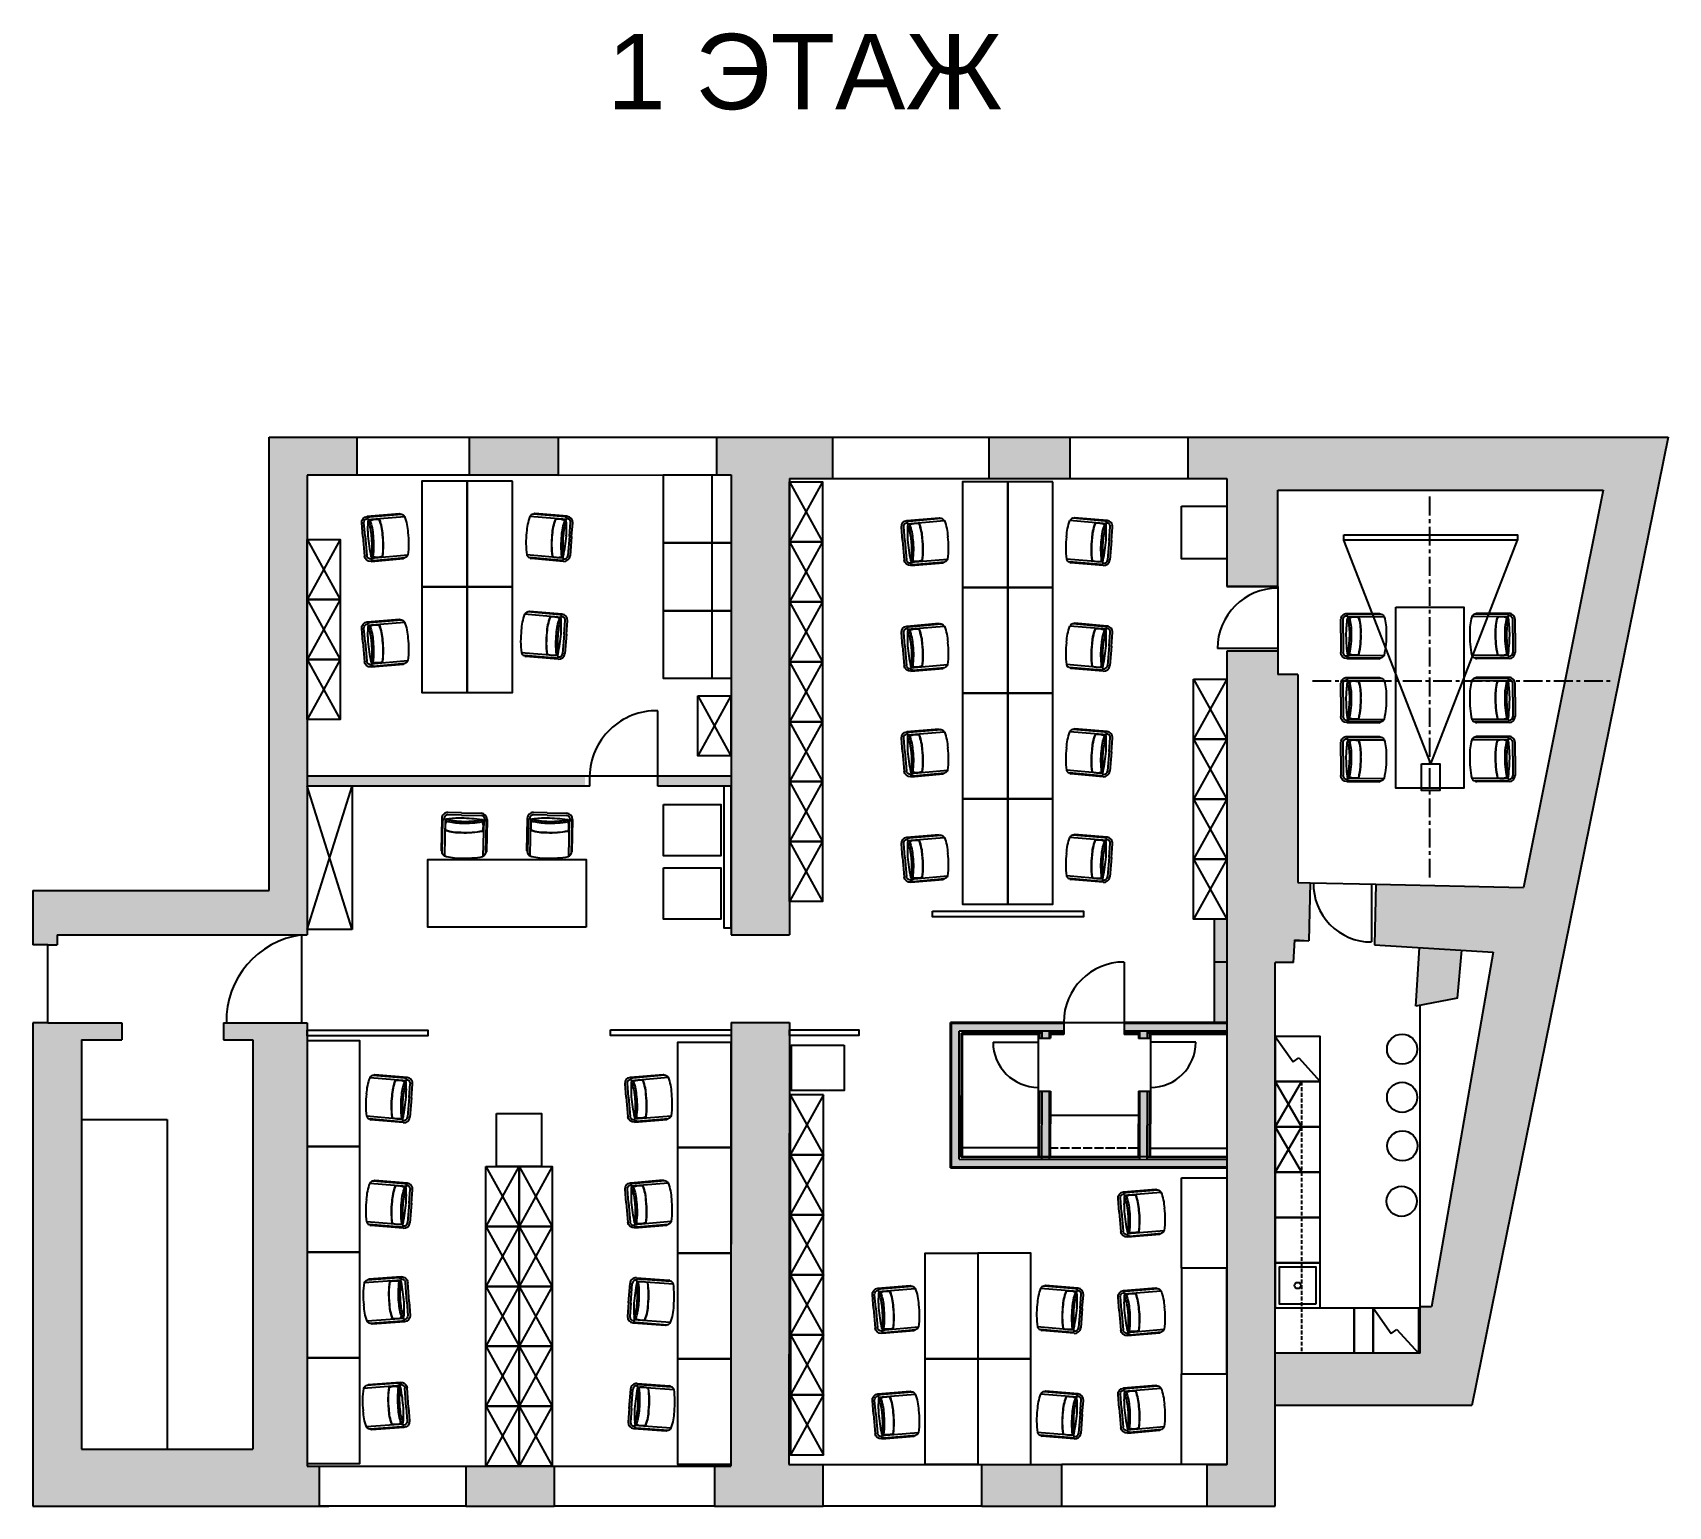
# Model space of a CAD drawing. Header units: millimetres. Extents: x 0 to 131115, y -1316 to 27250.
# Drawn here: x 109432 to 131115, y -1 to 19535 of the extents above; entities that cross this region are included whole.
import ezdxf
from ezdxf.enums import TextEntityAlignment as Align

# ---------------------------------------------------------------- set-up
doc = ezdxf.new("R2010")
doc.units = ezdxf.units.MM
doc.header["$MEASUREMENT"] = 0
for name, pattern in [('ACAD_ISO02W100', [15, 12, -3]), ('CENTER', [2, 1.25, -0.25, 0.25, -0.25]), ('HIDDENX2', [0.75, 0.5, -0.25])]:
    doc.linetypes.add(name, pattern=pattern)
doc.layers.get('0').update_dxf_attribs({"linetype": 'CONTINUOUS'})
doc.layers.add('meb', color=7, linetype='CONTINUOUS')
doc.styles.add('style2', font='arial.ttf')

# ---------------------------------------------------------------- blocks, each defined once
blk = doc.blocks.new('A$C58342379')
at = {"layer": 'meb', "ltscale": 100}
for p, q in [((665, 234), (506, 700)), ((687, 271), (551, 674)), ((707, 247), (568, 655)), ((139, 54), (0, 462)), ((139, 85), (3, 488)), ((180, 69), (22, 536)), ((476, 116), (231, 33)), ((485, 87), (241, 4)), ((476, 116), (647, 174)), ((485, 87), (656, 145))]:
    blk.add_line(p, q, dxfattribs=at)
for centre, radius, start, end in [((650, -520), 1228, 106.928, 120.768), ((535, 30), 671, 92.4695, 111.2014), ((510, 651), 46.4, 29.3954, 93.7719), ((549, 642), 23, 34.9041, 78.6856), ((23, 464), 23, 138.8144, 182.5959), ((49, 494), 46.4, 123.7281, 188.1046), ((735, -771), 1152, 106.7803, 121.102), ((157, 216), 15, 158.5241, 178.7572), ((734, -768), 1152, 106.7803, 120.8497), ((623, -231), 608, 92.0716, 111.4464), ((628, -242), 616, 91.8374, 111.4277), ((667, -373), 630, 92.2139, 110.9209), ((685, -480), 713, 94.0939, 109.2762), ((-42, 1549), 1483, 289.8902, 297.4012), ((594, 364), 15, 38.7428, 58.9759), ((426, 257), 216, 359.9045, 32.8913), ((432, 241), 217, 0.9958, 27.5141), ((636, 245), 13.3, 259.4968, 62.7116), ((630, 221), 50.3, 288.75, 18.75), ((630, 221), 80.5, 288.75, 18.75), ((661, 261), 28.3, 279.3656, 20.686), ((166, 94), 28.3, 196.814, 298.1344), ((215, 80), 80.5, 198.75, 288.75), ((355, 232), 216, 184.6087, 217.5955), ((360, 217), 217, 189.9859, 216.5042), ((215, 80), 50.3, 198.75, 288.75), ((196, 95), 13.3, 154.7884, 318.0032), ((794, -924), 1193, 107.1616, 120.7464), ((-432, 2918), 2905, 282.5725, 287.9382), ((896, -1152), 1418, 108.3668, 119.1335)]:
    blk.add_arc(centre, radius, start, end, dxfattribs=at)

msp = doc.modelspace()

# ---------------------------------------------------------------- hatches: boundary and pattern name
h = msp.add_hatch(color=254)
h.dxf.hatch_style = 1
h.paths.add_polyline_path([(131114.9, 14175.1), (124747.5, 14175.1), (124747.5, 13625.1), (125262.5, 13625.1), (125262.5, 12195.1), (125937.5, 12195.1), (125937.5, 13470.1), (130252.5, 13470.1), (129197.1, 8204.8), (127237.5, 8247.5), (127220, 7442.6), (128795.2, 7343.8), (127974.8, 2644.9), (127824.8, 2644.9), (127824.8, 2029.9), (127801.8, 2029.1), (127201.8, 2029.1), (125901.8, 2029.9), (125901.8, 1334.2), (128509.7, 1334.2)])
h.paths.add_polyline_path([(126202.5, 11025.1), (125937.5, 11025.1), (125937.5, 11335.1), (125262.5, 11335.1), (125262.5, 554.8), (125000.1, 554.8), (125000.1, 0.1), (125006.7, 0.1), (125901.8, 0.1), (125901.8, 7209.9), (126146.8, 7209.9), (126166.1, 7508.6), (126350.7, 7497), (126367.5, 8266.5), (126202.5, 8270.1)])
h.paths.add_polyline_path([(123075.1, 554.8), (122015.1, 554.8), (122015.1, 0.1), (123075.1, 0.1)])
h.paths.add_polyline_path([(119910.1, 554.2), (119455.1, 554.8), (119462.5, 6415.1), (118692.5, 6415.1), (118692.4, 6315.1), (118692.5, 6315.1), (118692.5, 6240.1), (118692.3, 6240.1), (118685, 530.2), (118470, 530.1), (118469.3, 0), (119910.1, -0.5)])
h.paths.add_polyline_path([(116345, 530.1), (115175, 530.1), (115174.3, 0), (116344.3, 0)])
h.paths.add_polyline_path([(113228.5, 530.1), (113225, 530.1), (113068.5, 530.1), (113068.5, 6410.1), (111961.7, 6410.1), (111961.7, 6185.1), (112351.7, 6185.1), (112351.7, 755), (110076.7, 755), (110076.7, 6185.1), (110611.7, 6185.1), (110611.7, 6410.1), (109631.7, 6410.1), (109431.7, 6410.1), (109431.7, 0), (113228.5, 0)])
h.paths.add_polyline_path([(113068.5, 10430.6), (113068.3, 10430.6), (113068.3, 11225.6), (113068.3, 12020.6), (113068.3, 12815.6), (113068.3, 13611), (113068.5, 13610.6), (113068.5, 13668.1), (113732.5, 13668), (113732.5, 14175.1), (112568.6, 14175.1), (112568.6, 8163.2), (109431.7, 8163.2), (109431.7, 7445.1), (109631.7, 7445.1), (109756.7, 7445.1), (109756.7, 7575.1), (113068.5, 7575.1)])
h.paths.add_polyline_path([(116402.5, 14175.1), (115222.5, 14175.1), (115222.5, 13667.9), (116396.7, 13667.8), (116402.5, 13667.9)])
h.paths.add_polyline_path([(120032.5, 14175.1), (118502.5, 14175.1), (118502.5, 13672.8), (118692.5, 13672.8), (118692.5, 7575.1), (119462.5, 7575.1), (119462.5, 13625.1), (120032.5, 13625.1)])
h.paths.add_polyline_path([(123182.5, 14175.1), (122107.5, 14175.1), (122107.5, 13625.1), (123182.5, 13625.1)])
h = msp.add_hatch(color=253)
h.dxf.hatch_style = 1
h.paths.add_polyline_path([(116755.6, 9547.8), (116755.6, 9677.8), (113068.5, 9677.7), (113068.5, 9547.7)])
h.paths.add_polyline_path([(117717.5, 9677.8), (117717.5, 9547.8), (118692.5, 9547.7), (118692.5, 9677.7)])
h = msp.add_hatch(color=254)
h.dxf.hatch_style = 1
h.paths.add_polyline_path([(125262.5, 7215.1), (125092.5, 7215.1), (125092.5, 6415.1), (125262.5, 6415.1)])
h.paths.add_polyline_path([(125262.5, 7784.6), (125092.5, 7784.6), (125092.5, 7215.1), (125262.5, 7215.1)])
h = msp.add_hatch(color=254)
h.dxf.hatch_style = 1
h.paths.add_polyline_path([(128377.8, 7370), (127817.9, 7405.1), (127780.4, 6826.6), (128338, 6925.4)])
h.paths.add_polyline_path([(127780.4, 6826.6), (127767.5, 6628.2), (128321.2, 6737.5), (128338, 6925.4)])
h = msp.add_hatch(color=254)
h.dxf.hatch_style = 1
h.paths.add_polyline_path([(124205.2, 5501.6), (124105.2, 5501.6), (124102.9, 4630.9), (124203.2, 4630.9)], flags=17)
h.paths.add_polyline_path([(122908.2, 5503.7), (122808.2, 5503.7), (122806.2, 4630.9), (122906.2, 4630.9)], flags=17)
h.paths.add_polyline_path([(125262.5, 4598), (121711.9, 4600), (121714, 6300.1), (123100.6, 6300.1), (123100.6, 6400.1), (121614, 6400.1), (121611.9, 4500.1), (125262.5, 4498)])
h.paths.add_polyline_path([(122908.2, 6300.1), (122808.2, 6300.1), (122808.2, 6203.7), (122908.2, 6203.7)], flags=17)
h.paths.add_polyline_path([(124205.2, 6300.1), (124105.2, 6300.1), (124105.2, 6201.6), (124205.2, 6201.6)], flags=17)
h.paths.add_polyline_path([(125262.5, 6400.1), (123900.6, 6400.1), (123900.6, 6300.1), (125262.5, 6300.1)])

# ---------------------------------------------------------------- linework, layer by layer
at = {"color": 5}
for p, q in [((112568.6, 14175.1), (113732.5, 14175.1)), ((112568.6, 8163.2), (112568.6, 14175.1)), ((113732.5, 13668), (113732.5, 14175.1)), ((113732.5, 13667.9), (113732.5, 14175.1)), ((115222.5, 14175.1), (116402.5, 14175.1)), ((115222.5, 13667.9), (115222.5, 14175.1)), ((116402.5, 13667.9), (116402.5, 14175.1)), ((118502.5, 14175.1), (120032.5, 14175.1)), ((118502.5, 13672.8), (118502.5, 14175.1)), ((120032.5, 14175.1), (120032.5, 13625.1)), ((122046.7, 14175.1), (123211.7, 14175.1)), ((122107.5, 14175.1), (122107.5, 13625.1)), ((123182.5, 14175.1), (123182.5, 13625.1)), ((124711.7, 14175.1), (131114.9, 14175.1, 0)), ((124747.5, 14175.1), (124747.5, 13625.1)), ((131114.9, 14175.1, 0), (128509.7, 1334.2, 0)), ((113732.5, 13668), (113068.5, 13668.1)), ((113068.5, 13668.1), (113068.5, 7575.1)), ((116402.5, 13667.8), (115222.5, 13667.9)), ((118502.5, 13672.8), (118692.5, 13672.8)), ((118692.5, 13672.8), (118692.5, 7575.1)), ((119462.5, 13625.1), (120032.5, 13625.1)), ((119462.5, 13625.1), (119462.5, 7575.1)), ((122107.5, 13625.1), (123182.5, 13625.1)), ((124747.5, 13625.1), (125262.5, 13625.1)), ((125262.5, 13625.1), (125262.5, 12195.1)), ((125937.5, 13470.1), (130252.5, 13470.1)), ((125937.5, 12195.1), (125937.5, 13470.1)), ((130252.5, 13470.1), (129197.1, 8204.8, 0)), ((125937.5, 12195.1), (125262.5, 12195.1)), ((125262.5, 12195.1), (125937.5, 12195.1)), ((125937.5, 11370.7), (125137.5, 11370.7)), ((125937.5, 11335.1), (125262.5, 11335.1)), ((125262.5, 11335.1), (125262.5, 554.8, 0)), ((125937.5, 11335.1), (125937.5, 11025.1, 0)), ((126202.5, 11025.1, 0), (125937.5, 11025.1, 0)), ((126202.5, 11025.1, 0), (126202.5, 8270.1, 0)), ((117717.5, 9660.9), (117717.5, 10546.4)), ((116817.5, 9677.8), (113068.5, 9677.7)), ((116817.5, 9547.8), (113068.5, 9547.7)), ((116817.5, 9547.8), (116817.5, 9677.8)), ((118692.5, 9677.7), (117717.5, 9677.8)), ((117717.5, 9547.8), (117717.5, 9677.8)), ((118692.5, 9547.7), (117717.5, 9547.8)), ((126202.5, 8270.1, 0), (126367.5, 8266.5, 0)), ((126367.5, 8266.5, 0), (126350.7, 7496.7, 0)), ((127178.2, 8248.8, 0), (127178.2, 7481, 0)), ((127237.5, 8247.5, 0), (127220, 7442.6, 0)), ((127237.5, 8247.5, 0), (129197.1, 8204.8, 0)), ((109431.7, 8163.2), (109431.7, 7445.1)), ((109431.7, 8163.2), (112568.6, 8163.2)), ((125262.5, 7785.1, 0), (125092.5, 7785.1, 0)), ((125092.5, 7785.1, 0), (125092.5, 7215.1, 0)), ((109631.7, 7445.1), (109431.7, 7445.1)), ((109631.7, 7445.1), (109756.7, 7445.1)), ((109631.7, 6410.1), (109631.7, 7445.1)), ((109756.7, 7575.1), (109756.7, 7445.1)), ((109756.7, 7575.1), (113068.5, 7575.1)), ((111057, 7575.1), (111381.6, 7575.1)), ((118692.5, 7575.1), (119462.5, 7575.1)), ((126146.8, 7209.9, 0), (126166.1, 7508.6, 0)), ((126165.6, 7500.7, 0), (126350.7, 7496.7, 0)), ((126166.1, 7508.6, 0), (126350.7, 7497, 0)), ((127220, 7442.6, 0), (128795.2, 7343.8, 0)), ((127767.5, 6628.2, 0), (127817.9, 7405.1, 0)), ((123900.6, 7215.1, 0), (123900.6, 6255.1, 0)), ((125262.5, 7215.1, 0), (125092.5, 7215.1, 0)), ((125092.5, 7215.1, 0), (125092.5, 6415.1, 0)), ((125901.8, 0.1), (125901.8, 7209.9, 0)), ((126146.8, 7209.9, 0), (125901.8, 7209.9, 0)), ((128795.2, 7343.8, 0), (127974.8, 2644.9, 0)), ((128321.2, 6737.5, 0), (128377.8, 7370.8, 0)), ((128321.2, 6737.5, 0), (127767.5, 6628.2, 0)), ((109431.7, 6410.1), (109431.7, 0)), ((109631.7, 6410.1), (109431.7, 6410.1)), ((109631.7, 6410.1), (110611.7, 6410.1)), ((110611.7, 6410.1), (110611.7, 6185.1)), ((111961.7, 6410.1), (111961.7, 6185.1)), ((111961.7, 6410.1), (113068.5, 6410.1)), ((113068.5, 6410.1), (113068.5, 530.1)), ((118692.5, 6415.1), (118685, 530.2)), ((118692.5, 6415.1), (119462.5, 6415.1)), ((119462.5, 6415.1), (119455.1, 554.8, 0)), ((121596.9, 4485.1, 0), (121599, 6415.1, 0)), ((123100.6, 6415.1, 0), (121599, 6415.1, 0)), ((121611.9, 4500.1, 0), (121614, 6400.1, 0)), ((123100.6, 6400.1, 0), (121614, 6400.1, 0)), ((121711.9, 4600, 0), (121714, 6300.1, 0)), ((123100.6, 6300.1, 0), (121714, 6300.1, 0)), ((122808.2, 6300.1, 0), (122808.2, 6203.7, 0)), ((122908.2, 6300.1, 0), (122908.2, 6203.7, 0)), ((123100.6, 6415.1), (123100.6, 6255.1, 0)), ((125262.5, 6415.1, 0), (123900.6, 6415.1, 0)), ((125262.5, 6400.1, 0), (123900.6, 6400.1, 0)), ((125262.5, 6300.1, 0), (123900.6, 6300.1, 0)), ((124105.2, 6300.1, 0), (124105.2, 6201.6, 0)), ((124205.2, 6300.1, 0), (124205.2, 6201.6, 0)), ((110076.7, 6185.1), (110076.7, 755)), ((110076.7, 6185.1), (110611.7, 6185.1)), ((111961.7, 6185.1), (112351.7, 6185.1)), ((112351.7, 6185.1), (112351.7, 755)), ((121741.9, 4630, 0), (121744, 6270.1, 0)), ((122808.2, 6270.1, 0), (121744, 6270.1, 0)), ((121756.9, 4645, 0), (121759, 6255.1, 0)), ((121756.9, 4643, 0), (121759, 6255.1, 0)), ((122778.2, 6255.1, 0), (121759, 6255.1, 0)), ((122163.2, 6153.7, 0), (122751.1, 6153.7, 0)), ((122763.2, 6203.7, 0), (122923.2, 6203.7, 0)), ((122778.2, 6270.1, 0), (122778.2, 6203.7, 0)), ((123100.6, 6270.1, 0), (122908.2, 6270.1, 0)), ((123100.6, 6255.1, 0), (122908.2, 6255.1, 0)), ((122923.2, 6257.2, 0), (122923.2, 6203.7, 0)), ((124105.2, 6270.1, 0), (123900.6, 6270.1, 0)), ((124105.2, 6255.1, 0), (123900.6, 6255.1, 0)), ((124090.2, 6255.1, 0), (124090.2, 6201.6, 0)), ((124250.2, 6201.6, 0), (124090.2, 6201.6, 0)), ((125262.5, 6270.1, 0), (124205.2, 6270.1, 0)), ((124235.2, 6270.1, 0), (124235.2, 6201.6, 0)), ((125262.5, 6255.1, 0), (124235.2, 6255.1, 0)), ((124235.2, 6255.1, 0), (124235.2, 6201.6, 0)), ((124250.2, 6255.1, 0), (124250.2, 6201.6, 0)), ((124850.2, 6151.6, 0), (124250.2, 6151.6, 0)), ((122763.2, 5503.7, 0), (122761.1, 4630.9, 0)), ((122763.2, 5503.7, 0), (122923.2, 5503.7, 0)), ((122778.2, 5503.7, 0), (122776.1, 4630.9, 0)), ((122808.2, 5503.7, 0), (122806.1, 4599.4, 0)), ((122908.2, 5503.7, 0), (122906.1, 4599.3, 0)), ((122923.2, 5503.7, 0), (122921.1, 4630.9, 0)), ((124090.2, 5501.6, 0), (124088.1, 4643, 0)), ((124090.2, 5501.6, 0), (124250.2, 5501.6, 0)), ((124105.2, 5501.6, 0), (124102.8, 4598.6, 0)), ((124205.2, 5501.6, 0), (124203.1, 4598.6, 0)), ((124235.2, 5501.6, 0), (124233.1, 4630.9, 0)), ((124250.2, 5501.6, 0), (124248.1, 4630.9, 0)), ((121711.9, 4600, 0), (125260.5, 4598, 0)), ((121741.9, 4630, 0), (124102.8, 4628.6, 0)), ((125272.5, 4630.9, 0), (121769, 4630.9, 0)), ((124203.1, 4628.6, 0), (125260.5, 4628, 0)), ((121596.9, 4485.1, 0), (125260.4, 4483, 0)), ((121599, 4485.1, 0), (125260.4, 4483, 0)), ((121611.9, 4500.1, 0), (125260.4, 4498, 0)), ((127824.8, 2029.9, 0), (127824.8, 2644.9, 0)), ((127974.8, 2644.9, 0), (127824.8, 2644.9, 0)), ((127824.8, 2029.9, 0), (125901.8, 2029.9, 0)), ((128509.7, 1334.2, 0), (125901.8, 1334.2, 0)), ((110076.7, 755), (112351.7, 755)), ((113068.5, 530.1), (113225, 530.1)), ((113228.5, 530.1), (113228.5, 0)), ((115175, 530.1), (115174.3, 0)), ((115175, 530.1), (116345, 530.1)), ((116345, 530.1), (116344.3, 0)), ((118470, 530.1), (118469.3, 0)), ((118470, 530.1), (118685, 530.2)), ((119455.1, 554.8, 0), (119910.1, 554.2, 0)), ((119910.1, -0.5), (119910.1, 554.2, 0)), ((122015.1, 554.8, 0), (123075.1, 554.8, 0)), ((122015.1, 0.1, 0), (122015.1, 554.8, 0)), ((123075.1, 0.1, 0), (123075.1, 554.8, 0)), ((123075.1, 0.1, 0), (123075.1, 554.8, 0)), ((125000.1, 554.8, 0), (125262.5, 554.8, 0)), ((125000.1, 0.1, 0), (125000.1, 554.8, 0)), ((109431.7, 0), (113358.9, 0)), ((115174.3, 0), (116344.3, 0)), ((118469.3, 0), (119910.1, -0.5)), ((122015.1, 0.1, 0), (123075.1, 0.1, 0)), ((125006.7, 0.1), (125901.8, 0.1))]:
    msp.add_line(p, q, dxfattribs=at)
at = {"color": 7}
for p, q in [((113732.5, 14175.1), (115222.5, 14175.1)), ((116402.5, 14175.1), (118502.5, 14175.1)), ((120036.7, 14175.1), (122046.7, 14175.1)), ((123211.7, 14175.1), (124711.7, 14175.1)), ((115222.5, 13667.9), (113732.5, 13668)), ((116402.5, 13667.9), (118502.5, 13672.8)), ((119462.8, 13581.4), (119902.8, 12786.4)), ((119902.5, 13581.4), (119462.8, 12786.4)), ((120032.5, 13625.1), (122107.5, 13625.1)), ((123182.5, 13625.1), (124747.5, 13625.1)), ((113068.5, 12815.6), (113508.5, 12020.6)), ((113508.3, 12815.6), (113068.5, 12020.6)), ((119462.8, 12786.4), (119902.8, 11991.4)), ((119902.5, 12786.4), (119462.8, 11991.4)), ((125937.5, 12195.1), (125937.5, 11335.1)), ((113068.5, 12020.6), (113508.5, 11225.6)), ((113508.3, 12020.6), (113068.5, 11225.6)), ((119462.8, 11991.4), (119902.8, 11196.4)), ((119902.5, 11991.4), (119462.8, 11196.4)), ((113068.5, 11225.6), (113508.5, 10430.6)), ((113508.3, 11225.6), (113068.5, 10430.6)), ((119462.8, 11196.4), (119902.8, 10401.4)), ((119902.5, 11196.4), (119462.8, 10401.4)), ((124822.5, 10964.6, 0), (125262.5, 10169.6, 0)), ((125262.3, 10964.6, 0), (124822.5, 10169.6, 0)), ((118248.7, 10745.5), (118688.7, 9950.5)), ((118688.5, 10745.5), (118248.7, 9950.5)), ((119462.8, 10401.4), (119902.8, 9606.4)), ((119902.5, 10401.4), (119462.8, 9606.4)), ((124822.5, 10169.6, 0), (125262.5, 9374.6, 0)), ((125262.3, 10169.6, 0), (124822.5, 9374.6, 0)), ((113068.5, 7647.7), (113668.5, 9547.7)), ((113668.5, 7647.7), (113068.5, 9547.7)), ((113668.5, 9547.7), (113668.5, 7647.7)), ((117717.5, 9677.8), (116817.5, 9677.8)), ((119462.8, 9606.4), (119902.8, 8811.4)), ((119902.5, 9606.4), (119462.8, 8811.4)), ((124822.5, 9374.6, 0), (125262.5, 8579.6, 0)), ((125262.3, 9374.6, 0), (124822.5, 8579.6, 0)), ((119462.8, 8811.4), (119902.8, 8016.4)), ((119902.5, 8811.4), (119462.8, 8016.4)), ((124822.5, 8580.1, 0), (125262.5, 7785.1, 0)), ((125262.3, 8580.1, 0), (124822.5, 7785.1, 0)), ((126367.5, 8266.5, 0), (127237.5, 8247.5, 0)), ((113668.5, 7647.7), (113068.5, 7647.7)), ((127824.8, 2644.9, 0), (127824.8, 6639.5, 0)), ((122763.2, 6203.7, 0), (122763.2, 5503.7, 0)), ((125901.8, 6229.1, 0), (126141.9, 5891.1, 0)), ((126141.9, 5891.1, 0), (126215.9, 5943.7, 0)), ((126215.9, 5943.7, 0), (126501.8, 5629.9, 0)), ((119474.4, 5453.8, 0), (119914.4, 4658.8, 0)), ((119914.2, 5453.8, 0), (119474.4, 4658.8, 0)), ((125901.8, 5629.1, 0), (126253.1, 5029.1, 0)), ((126253.1, 5629.1, 0), (125901.8, 5029.1, 0)), ((110076.7, 5125.1), (111214.2, 5125.1)), ((111214.2, 5125.1), (111214.2, 755)), ((124089.5, 5180.9, 0), (122922.4, 5180.9, 0)), ((125901.8, 5029.1, 0), (126253.1, 4429.1, 0)), ((126253.1, 5029.1, 0), (125901.8, 4429.1, 0)), ((119474.4, 4658.8, 0), (119914.4, 3863.8, 0)), ((119914.2, 4658.8, 0), (119474.4, 3863.8, 0)), ((115438.6, 4505.2), (115878.6, 3710.2)), ((115878.4, 4505.2), (115438.6, 3710.2)), ((115878.6, 4505.2), (116318.6, 3710.2)), ((116318.4, 4505.2), (115878.6, 3710.2)), ((115438.6, 3710.2), (115878.6, 2915.2)), ((115878.4, 3710.2), (115438.6, 2915.2)), ((115878.6, 3710.2), (116318.6, 2915.2)), ((116318.4, 3710.2), (115878.6, 2915.2)), ((119474.4, 3863.8, 0), (119914.4, 3068.8, 0)), ((119914.2, 3863.8, 0), (119474.4, 3068.8, 0)), ((119474.4, 3068.8, 0), (119914.4, 2273.8, 0)), ((119914.2, 3068.8, 0), (119474.4, 2273.8, 0)), ((115438.6, 2915.2), (115878.6, 2120.2)), ((115878.4, 2915.2), (115438.6, 2120.2)), ((115878.6, 2915.2), (116318.6, 2120.2)), ((116318.4, 2915.2), (115878.6, 2120.2)), ((127201.8, 2629.1, 0), (127441.9, 2291.1, 0)), ((119476.9, 2273.8, 0), (119916.9, 1478.8, 0)), ((119916.7, 2273.8, 0), (119476.9, 1478.8, 0)), ((127441.9, 2291.1, 0), (127515.9, 2343.7, 0)), ((127515.9, 2343.7, 0), (127801.8, 2029.9, 0)), ((115438.6, 2120.2), (115878.6, 1325.2)), ((115878.4, 2120.2), (115438.6, 1325.2)), ((115878.6, 2120.2), (116318.6, 1325.2)), ((116318.4, 2120.2), (115878.6, 1325.2)), ((115438.6, 1325.2), (115878.6, 530.2)), ((115878.4, 1325.2), (115438.6, 530.2)), ((115878.6, 1325.2), (116318.6, 530.2)), ((116318.4, 1325.2), (115878.6, 530.2)), ((119476.9, 1478.8, 0), (119916.9, 683.8, 0)), ((119916.7, 1478.8, 0), (119476.9, 683.8, 0)), ((113225, 530.1), (115175, 530.1)), ((116345, 530.1), (118470, 530.1)), ((119910.1, 554.2, 0), (122015.1, 554.8, 0)), ((125006.7, 554.8, 0), (123075.1, 554.8, 0)), ((115174.3, 0), (113224.3, 0)), ((118469.3, 0), (116344.3, 0)), ((122015.1, 0.1, 0), (119910.1, -0.5)), ((123075.1, 0.1, 0), (125006.7, 0.1))]:
    msp.add_line(p, q, dxfattribs=at)
at = {"color": 7, "linetype": 'CENTER', "ltscale": 200}
for p, q in [((127952.5, 8335.1, 0), (127952.5, 13390.1, 0)), ((126397.5, 10942.4, 0), (130344.6, 10942.4, 0))]:
    msp.add_line(p, q, dxfattribs=at)
at = {"lineweight": -3}
for p, q in [((127964.9, 9844.4, 0), (126813.3, 12806.4, 0)), ((127964.9, 9844.4, 0), (129116.6, 12806.4, 0)), ((123100.6, 6415.1), (123900.6, 6415.1)), ((122763.2, 6257.2, 0), (122763.2, 6203.7, 0)), ((124250.2, 6201.6, 0), (124250.2, 5501.6, 0)), ((122761.2, 4750.9, 0), (121757, 4750.9, 0)), ((124248.2, 4748.8, 0), (125252.4, 4748.8, 0))]:
    msp.add_line(p, q, dxfattribs=at)
at = {"color": 7, "ltscale": 2}
msp.add_line((112994.1, 7575.1), (112994.1, 6410.1), dxfattribs=at)
at = {"color": 7, "linetype": 'HIDDENX2', "ltscale": 100}
msp.add_line((126253.1, 5629.1, 0), (126253.1, 2029.9, 0), dxfattribs=at)
at = {"linetype": 'ACAD_ISO02W100', "lineweight": -3, "ltscale": 10}
msp.add_line((124076.1, 4748.8, 0), (122921.2, 4748.8, 0), dxfattribs=at)
at = {"color": 7}
for points in [[(118692.5, 13672.8), (118692.5, 12772.8), (117792.5, 12772.8), (117792.5, 13672.8)], [(118692.5, 13672.8), (118692.5, 12772.8), (118439.1, 12772.8), (118439.1, 13672.8)], [(115192.5, 13589), (114592.5, 13589), (114592.5, 12189), (115192.5, 12189)], [(115792.5, 13589), (115192.5, 13589), (115192.5, 12189), (115792.5, 12189)], [(119462.5, 13581.4), (119902.5, 13581.4), (119902.5, 12786.4), (119462.5, 12786.4)], [(122357.4, 13580.1), (121757.4, 13580.1), (121757.4, 12180.1), (122357.4, 12180.1)], [(122957.4, 13580.1), (122357.4, 13580.1), (122357.4, 12180.1), (122957.4, 12180.1)], [(113068.3, 12815.6), (113508.3, 12815.6), (113508.3, 12020.6), (113068.3, 12020.6)], [(118692.5, 12772.8), (118692.5, 11872.8), (117792.5, 11872.8), (117792.5, 12772.8)], [(118692.5, 12772.8), (118692.5, 11872.8), (118439.1, 11872.8), (118439.1, 12772.8)], [(119462.5, 12786.4), (119902.5, 12786.4), (119902.5, 11991.4), (119462.5, 11991.4)], [(115192.5, 12189), (114592.5, 12189), (114592.5, 10789), (115192.5, 10789)], [(115792.5, 12189), (115192.5, 12189), (115192.5, 10789), (115792.5, 10789)], [(122357.4, 12180.1), (121757.4, 12180.1), (121757.4, 10780.1), (122357.4, 10780.1)], [(122957.4, 12180.1), (122357.4, 12180.1), (122357.4, 10780.1), (122957.4, 10780.1)], [(113068.3, 12020.6), (113508.3, 12020.6), (113508.3, 11225.6), (113068.3, 11225.6)], [(119462.5, 11991.4), (119902.5, 11991.4), (119902.5, 11196.4), (119462.5, 11196.4)], [(118692.5, 11872.8), (118692.5, 10972.8), (117792.5, 10972.8), (117792.5, 11872.8)], [(118692.5, 11872.8), (118692.5, 10972.8), (118439.1, 10972.8), (118439.1, 11872.8)], [(113068.3, 11225.6), (113508.3, 11225.6), (113508.3, 10430.6), (113068.3, 10430.6)], [(119462.5, 11196.4), (119902.5, 11196.4), (119902.5, 10401.4), (119462.5, 10401.4)], [(118248.7, 10745.5), (118688.7, 10745.5), (118688.7, 9950.5), (118248.7, 9950.5)], [(122357.4, 10780.1), (121757.4, 10780.1), (121757.4, 9380.1), (122357.4, 9380.1)], [(122957.4, 10780.1), (122357.4, 10780.1), (122357.4, 9380.1), (122957.4, 9380.1)], [(119462.5, 10401.4), (119902.5, 10401.4), (119902.5, 9606.4), (119462.5, 9606.4)], [(118692.5, 9547.7), (118593.7, 9547.7), (118593.7, 7666.8), (118692.5, 7666.8)], [(119462.5, 9606.4), (119902.5, 9606.4), (119902.5, 8811.4), (119462.5, 8811.4)], [(122357.4, 9380.1), (121757.4, 9380.1), (121757.4, 7980.1), (122357.4, 7980.1)], [(122957.4, 9380.1), (122357.4, 9380.1), (122357.4, 7980.1), (122957.4, 7980.1)], [(119462.5, 8811.4), (119902.5, 8811.4), (119902.5, 8016.4), (119462.5, 8016.4)], [(116768.5, 7675.1), (114668.5, 7675.1), (114668.5, 8575.1), (116768.5, 8575.1)], [(115438.6, 4505.2), (115878.6, 4505.2), (115878.6, 3710.2), (115438.6, 3710.2)], [(115878.6, 4505.2), (116318.6, 4505.2), (116318.6, 3710.2), (115878.6, 3710.2)], [(115438.6, 3710.2), (115878.6, 3710.2), (115878.6, 2915.2), (115438.6, 2915.2)], [(115878.6, 3710.2), (116318.6, 3710.2), (116318.6, 2915.2), (115878.6, 2915.2)], [(115438.6, 2915.2), (115878.6, 2915.2), (115878.6, 2120.2), (115438.6, 2120.2)], [(115878.6, 2915.2), (116318.6, 2915.2), (116318.6, 2120.2), (115878.6, 2120.2)], [(115438.6, 2120.2), (115878.6, 2120.2), (115878.6, 1325.2), (115438.6, 1325.2)], [(115878.6, 2120.2), (116318.6, 2120.2), (116318.6, 1325.2), (115878.6, 1325.2)], [(115438.6, 1325.2), (115878.6, 1325.2), (115878.6, 530.2), (115438.6, 530.2)], [(115878.6, 1325.2), (116318.6, 1325.2), (116318.6, 530.2), (115878.6, 530.2)]]:
    msp.add_lwpolyline(points, close=True, dxfattribs=at)
at = {"lineweight": -3}
for points in [[(124662.5, 13260.1), (125262.5, 13260.1), (125262.5, 12560.1), (124662.5, 12560.1)], [(115578.6, 5205.2), (116178.6, 5205.2), (116178.6, 4505.2), (115578.6, 4505.2)]]:
    msp.add_lwpolyline(points, close=True, dxfattribs=at)
at = {"color": 7, "elevation": 0}
for points in [[(126813.3, 12880.4), (129116.6, 12880.4), (129116.6, 12806.4), (126813.3, 12806.4)], [(124822.3, 10964.6), (125262.3, 10964.6), (125262.3, 10169.6), (124822.3, 10169.6)], [(124822.3, 10169.6), (125262.3, 10169.6), (125262.3, 9374.6), (124822.3, 9374.6)], [(124822.3, 9374.6), (125262.3, 9374.6), (125262.3, 8579.6), (124822.3, 8579.6)], [(117796, 9301.7), (118556.2, 9301.7), (118556.2, 8623.3), (117796, 8623.3)], [(117796, 9301.7), (118556.2, 9301.7), (118556.2, 8623.3), (117796, 8623.3)], [(117796, 8463.5), (118556.2, 8463.5), (118556.2, 7785.1), (117796, 7785.1)], [(117796, 8463.5), (118556.2, 8463.5), (118556.2, 7785.1), (117796, 7785.1)], [(124822.3, 8579.6), (125262.3, 8579.6), (125262.3, 7784.6), (124822.3, 7784.6)], [(126501.8, 5629.1), (126501.8, 6229.1), (125901.8, 6229.1), (125901.8, 5629.1)], [(119914.4, 5453.8), (119474.4, 5453.8), (119474.4, 4658.8), (119914.4, 4658.8)], [(126501.8, 5029.1), (126501.8, 5629.1), (125901.8, 5629.1), (125901.8, 5029.1)], [(126501.8, 4429.1), (126501.8, 5029.1), (125901.8, 5029.1), (125901.8, 4429.1)], [(119914.4, 4658.8), (119474.4, 4658.8), (119474.4, 3863.8), (119914.4, 3863.8)], [(124662.5, 4354.8), (125262.5, 4354.8), (125262.5, 3154.8), (124662.5, 3154.8)], [(126501.8, 3829.1), (126501.8, 4429.1), (125901.8, 4429.1), (125901.8, 3829.1)], [(119914.4, 3863.8), (119474.4, 3863.8), (119474.4, 3068.8), (119914.4, 3068.8)], [(126501.8, 3229.1), (126501.8, 3829.1), (125901.8, 3829.1), (125901.8, 3229.1)], [(119914.4, 3068.8), (119474.4, 3068.8), (119474.4, 2273.8), (119914.4, 2273.8)], [(125262.5, 3154.8), (124662.5, 3154.8), (124662.5, 1754.8), (125262.5, 1754.8)], [(126501.8, 2629.1), (126501.8, 3229.1), (125901.8, 3229.1), (125901.8, 2629.1)], [(126445.3, 2683.2), (126445.3, 3170.3), (125958.2, 3170.3), (125958.2, 2683.2)], [(125901.8, 2629.1), (126951.8, 2629.1), (126951.8, 2029.9), (125901.8, 2029.9)], [(126951.8, 2629.1), (127201.8, 2629.1), (127201.8, 2029.9), (126951.8, 2029.9)], [(127201.8, 2629.1), (127801.8, 2629.1), (127801.8, 2029.1), (127201.8, 2029.1)], [(119916.9, 2273.8), (119476.9, 2273.8), (119476.9, 1478.8), (119916.9, 1478.8)], [(124662.5, 1754.8), (125262.5, 1754.8), (125262.5, 554.8), (124662.5, 554.8)], [(119916.9, 1478.8), (119476.9, 1478.8), (119476.9, 683.8), (119916.9, 683.8)]]:
    msp.add_lwpolyline(points, close=True, dxfattribs=at)
at = {"lineweight": -3, "elevation": 0}
for points in [[(127502.5, 11921.6), (128402.5, 11921.6), (128402.5, 9521.6), (127502.5, 9521.6)], [(127844.7, 9844.4), (128085.1, 9844.4), (128085.1, 9489.5), (127844.7, 9489.5)], [(120191.2, 6113.1), (120191.2, 5513.1), (119491.2, 5513.1), (119491.2, 6113.1)]]:
    msp.add_lwpolyline(points, close=True, dxfattribs=at)
at = {"color": 5, "ltscale": 2, "elevation": 0}
msp.add_lwpolyline([(121362.5, 7890.1), (123362.5, 7890.1), (123362.5, 7815.1), (121362.5, 7815.1)], close=True, dxfattribs=at)
at = {"color": 5, "ltscale": 2}
for points in [[(113068.5, 6310.1), (114668.4, 6310.1), (114668.4, 6235.1), (113068.5, 6235.1)], [(117092.6, 6315.1), (118692.5, 6315.1), (118692.5, 6240.1), (117092.6, 6240.1)]]:
    msp.add_lwpolyline(points, close=True, dxfattribs=at)
at = {"color": 5}
msp.add_lwpolyline([(119462.5, 6315.1), (120383.3, 6315.1), (120383.3, 6240.1), (119462.5, 6240.1)], close=True, dxfattribs=at)
at = {"color": 7, "ltscale": 2}
for points in [[(113068.5, 4768.2), (113768.5, 4768.2), (113768.5, 6168.2), (113068.5, 6168.2)], [(118685, 4753.9), (117985, 4753.9), (117985, 6153.9), (118685, 6153.9)], [(113068.5, 3368.2), (113768.5, 3368.2), (113768.5, 4768.2), (113068.5, 4768.2)], [(118685, 3353.9), (117985, 3353.9), (117985, 4753.9), (118685, 4753.9)], [(113768.5, 3368.2), (113068.5, 3368.2), (113068.5, 1968.2), (113768.5, 1968.2)], [(117985, 3353.9), (118685, 3353.9), (118685, 1953.9), (117985, 1953.9)], [(113768.5, 1968.2), (113068.5, 1968.2), (113068.5, 568.2), (113768.5, 568.2)], [(117985, 1953.9), (118685, 1953.9), (118685, 553.9), (117985, 553.9)]]:
    msp.add_lwpolyline(points, close=True, dxfattribs=at)
at = {"color": 7, "ltscale": 2, "elevation": 0}
for points in [[(121962.5, 1954.8), (121262.5, 1954.8), (121262.5, 3354.8), (121962.5, 3354.8)], [(121962.5, 1954.8), (122662.5, 1954.8), (122662.5, 3354.8), (121962.5, 3354.8)], [(121962.5, 554.8), (121262.5, 554.8), (121262.5, 1954.8), (121962.5, 1954.8)], [(121962.5, 554.8), (122662.5, 554.8), (122662.5, 1954.8), (121962.5, 1954.8)]]:
    msp.add_lwpolyline(points, close=True, dxfattribs=at)
at = {"color": 7}
for centre, radius in [((127586.1, 6059.3), 200), ((127586.1, 5421.1), 200), ((127589.8, 4777.5), 200), ((127579.7, 4043.4), 200), ((126201.8, 2926.7, 0), 41.7)]:
    msp.add_circle(centre, radius, dxfattribs=at)
for centre, radius, start, end in [((125937.5, 11370.7), 800, 90, 180), ((117700.5, 9661.1), 885.5, 88.89839, 178.92083), ((127178.2, 8248.8, 0), 767.8, 178.75159, 270)]:
    msp.add_arc(centre, radius, start, end, dxfattribs=at)
at = {"color": 7, "ltscale": 2}
msp.add_arc((113151.3, 6433.3), 1152.5, 97.84278, 181.15744, dxfattribs=at)
at = {"lineweight": -3}
for centre, radius, start, end in [((123900.6, 6415.1), 800, 90, 180), ((122763.2, 6153.7, 0), 600, 180, 270), ((124250.2, 6151.6, 0), 600, 270, 0)]:
    msp.add_arc(centre, radius, start, end, dxfattribs=at)

# ---------------------------------------------------------------- block references
at = {"color": 0, "xscale": -1}
for p, rotation in [((113923.1, 12377.7), 293.6301576938086), ((121078.5, 12322.9), 293.6301576942768), ((126847.4, 11088.8, 0), 288.6250761882948), ((113923.1, 10977.7), 293.6301576938086), ((121078.5, 10922.9), 293.6301576942768), ((126847.4, 10239.6, 0), 288.6250761882948), ((121078.5, 9522.9), 293.6301576942768), ((126847.4, 9457.7, 0), 288.6250761882948), ((121078.5, 8122.9), 293.6301576942768), ((117415.6, 4942.7), 293.6301576938086), ((117415.6, 3542.7), 293.6301576938086), ((123950.5, 3421.4, 0), 293.6301576938446), ((114312.9, 3191.5), 112.92642356686), ((120693.1, 2143.6, 0), 293.630157693846), ((123950.5, 2112.8, 0), 293.6301576938446), ((114304.3, 1791.6), 112.92642356686), ((123950.5, 821.4, 0), 293.6301576938446), ((120693.1, 743.6, 0), 293.630157693846)]:
    msp.add_blockref('A$C58342379', p, dxfattribs=dict(at, rotation=rotation))
at = {"color": 0}
for p, rotation in [((116462, 12377.7), 66.36984230572315), ((123617.4, 12322.9), 66.3698423061913), ((116391.7, 11080.9), 66.36984230572315), ((129011, 11088.8, 0), 71.37492381170524), ((123617.4, 10922.9), 66.3698423061913), ((129011, 10239.6, 0), 71.37492381170524), ((123617.4, 9522.9), 66.3698423061913), ((129011, 9457.7, 0), 71.37492381170524), ((115603.5, 9109.6), 160.1017822565836), ((116737.1, 9109.6), 160.1017822565836), ((123617.4, 8122.9), 66.3698423061913), ((114338, 4936.8), 66.3698423061913), ((114338, 3536.8), 66.3698423061913), ((117440.6, 3177.3), 247.07357643314), ((123232, 2143.6, 0), 66.36984230575955), ((117449.2, 1777.3), 247.07357643314), ((123232, 743.6, 0), 66.36984230575955)]:
    msp.add_blockref('A$C58342379', p, dxfattribs=dict(at, rotation=rotation))

# ---------------------------------------------------------------- texts
at = {"color": 2, "style": 'style2'}
msp.add_text('1 ЭТАЖ', height=1000, dxfattribs=at).set_placement((119668.4, 18520.4), align=Align.CENTER)

doc.saveas('drawing.dxf')
